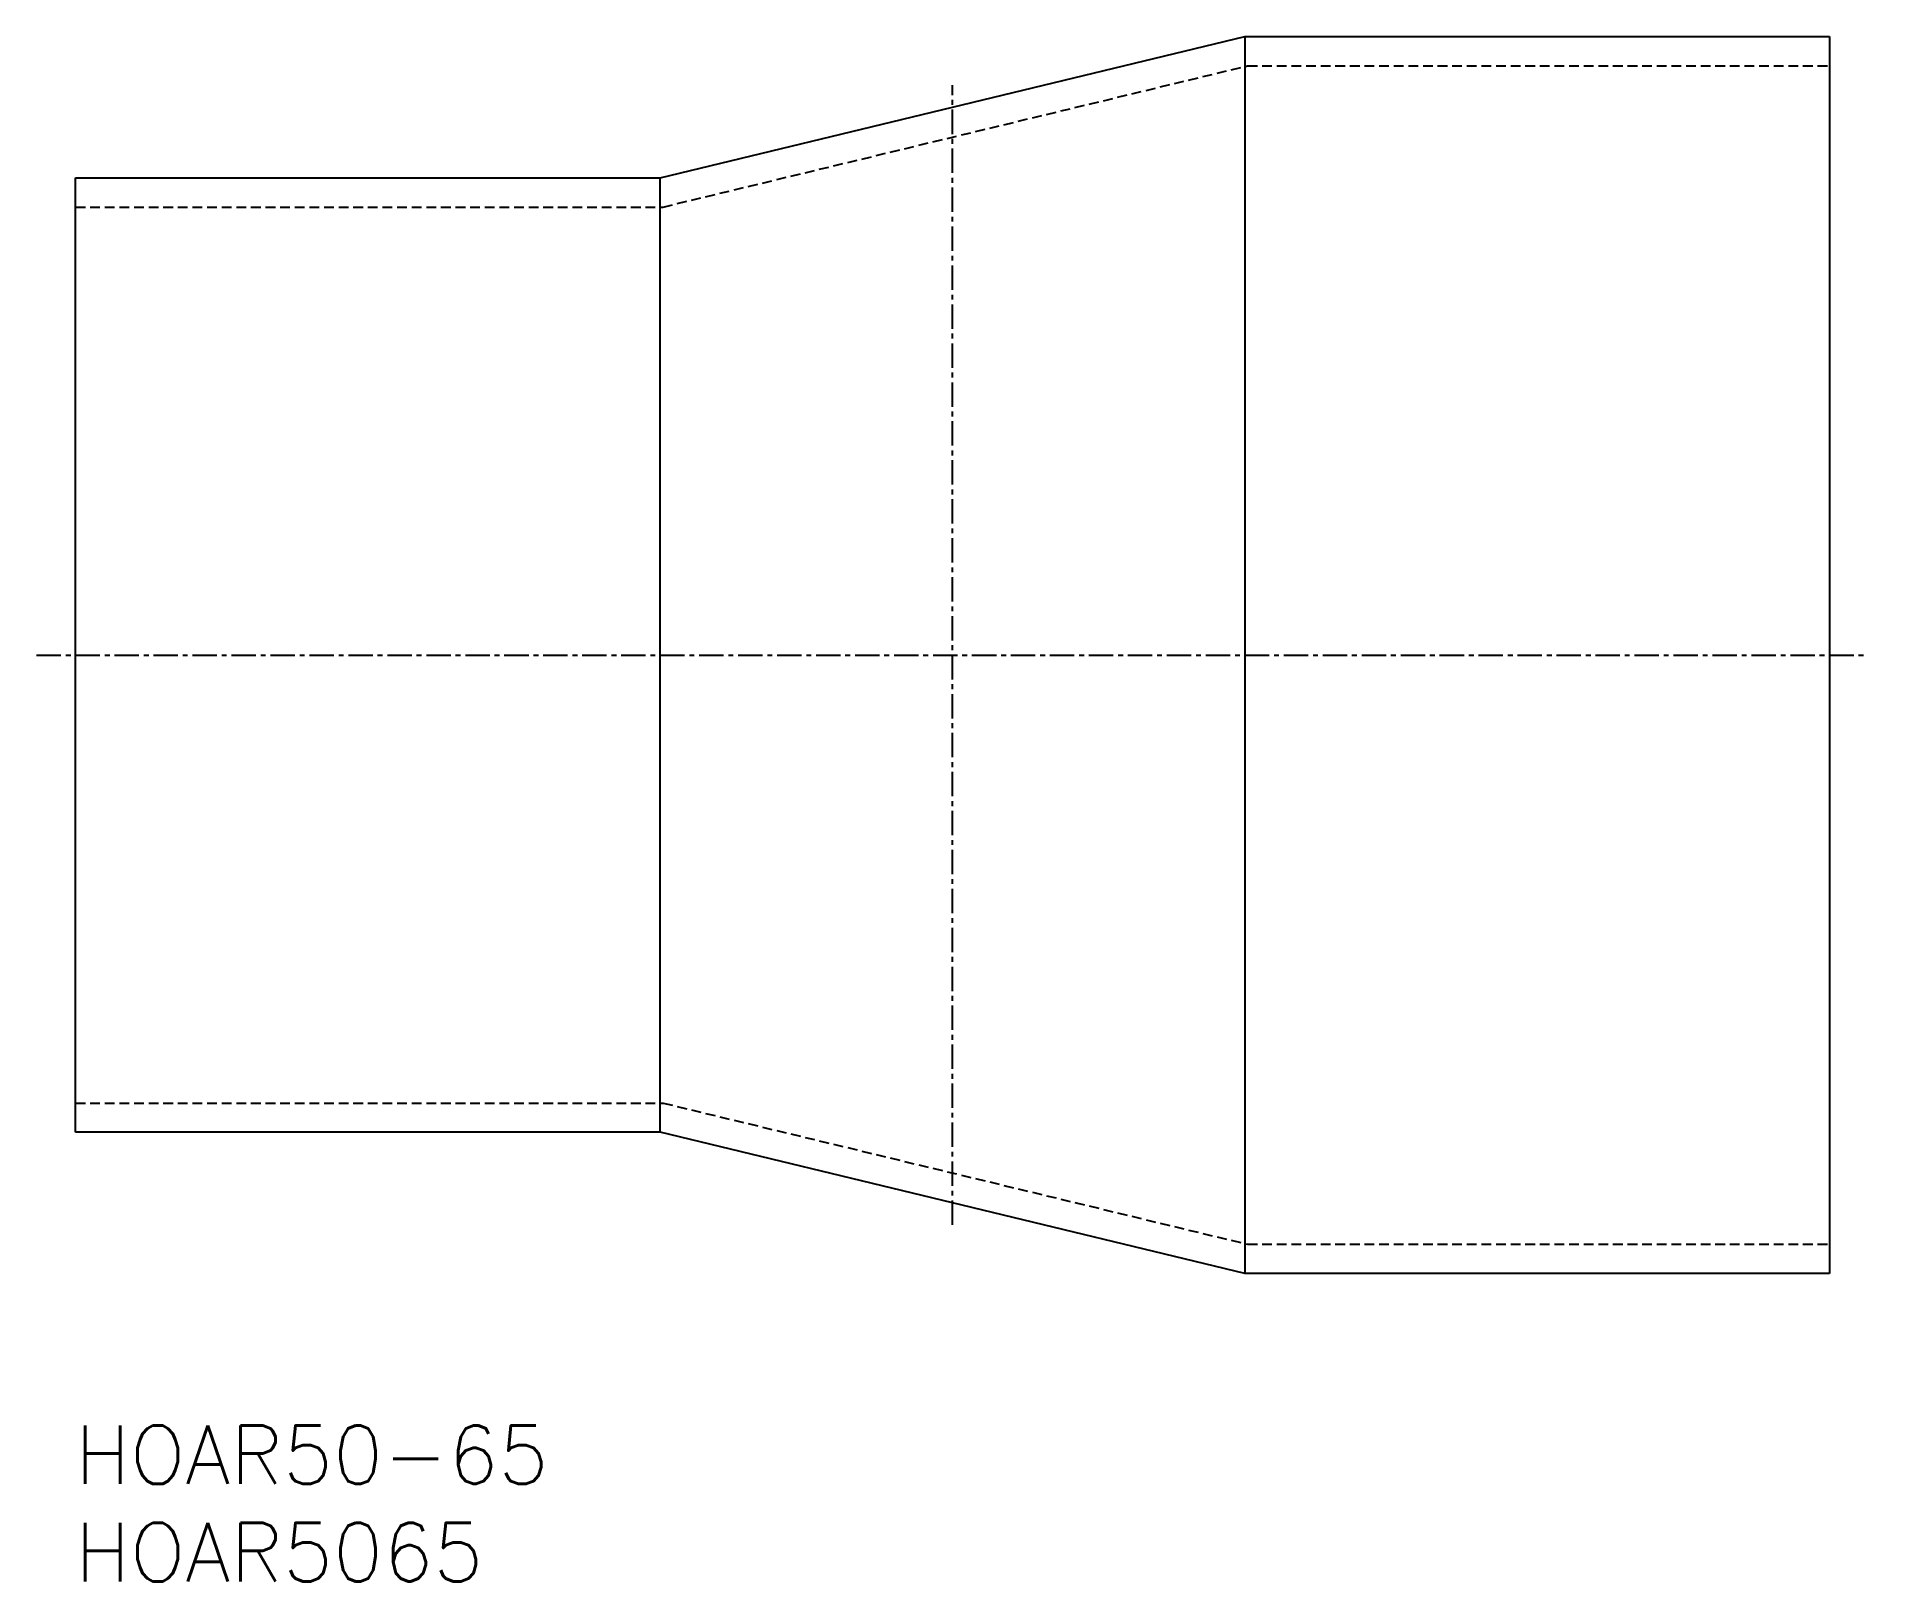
# Model space of a CAD drawing. Extents: x 101.5 to 195.5, y 57.4 to 136.8.
import ezdxf
from ezdxf.enums import TextEntityAlignment as Align

# ---------------------------------------------------------------- set-up
doc = ezdxf.new("R2010")
doc.units = 0
doc.linetypes.add('CENTER', pattern=[2, 1.25, -0.25, 0.25, -0.25])
doc.linetypes.add('DASHED', pattern=[0.75, 0.5, -0.25])
doc.layers.get('0').update_dxf_attribs({"linetype": 'CONTINUOUS'})
doc.layers.add('CENTER', color=1, linetype='CENTER')
doc.styles.get("Standard").update_dxf_attribs({"font": 'txt.shx', "bigfont": 'extfont.shx'})

msp = doc.modelspace()

# ---------------------------------------------------------------- linework, layer by layer
at = {"color": 7, "linetype": 'CONTINUOUS'}
for p, q in [((163.5, 136.75), (163.5, 73.25)), ((193.5, 136.75), (193.5, 73.25)), ((103.5, 80.5), (103.5, 129.5)), ((133.5, 80.5), (133.5, 129.5))]:
    msp.add_line(p, q, dxfattribs=at)
for points in [[(103.5, 129.5), (133.5, 129.5), (163.5, 136.75), (193.5, 136.75)], [(193.5, 73.25), (163.5, 73.25), (133.5, 80.5), (103.5, 80.5)]]:
    msp.add_lwpolyline(points, dxfattribs=at)
at = {"color": 3, "linetype": 'DASHED'}
for points in [[(103.5, 128), (133.645, 128), (163.645, 135.25), (193.5, 135.25)], [(103.5, 82), (133.645, 82), (163.645, 74.75), (193.5, 74.75)]]:
    msp.add_lwpolyline(points, dxfattribs=at)
at = {"layer": 'CENTER', "color": 1, "linetype": 'CENTER'}
for p, q in [((148.5, 75.75), (148.5, 134.25)), ((101.5, 105), (195.5, 105))]:
    msp.add_line(p, q, dxfattribs=at)

# ---------------------------------------------------------------- texts
at = {"color": 7, "linetype": 'CONTINUOUS'}
for s, p in [('HOAR50-65', (103.469, 63.942)), ('HOAR5065', (103.469, 58.942))]:
    msp.add_text(s, height=3, dxfattribs=at).set_placement(p, align=Align.MIDDLE_LEFT)

doc.saveas('drawing.dxf')
